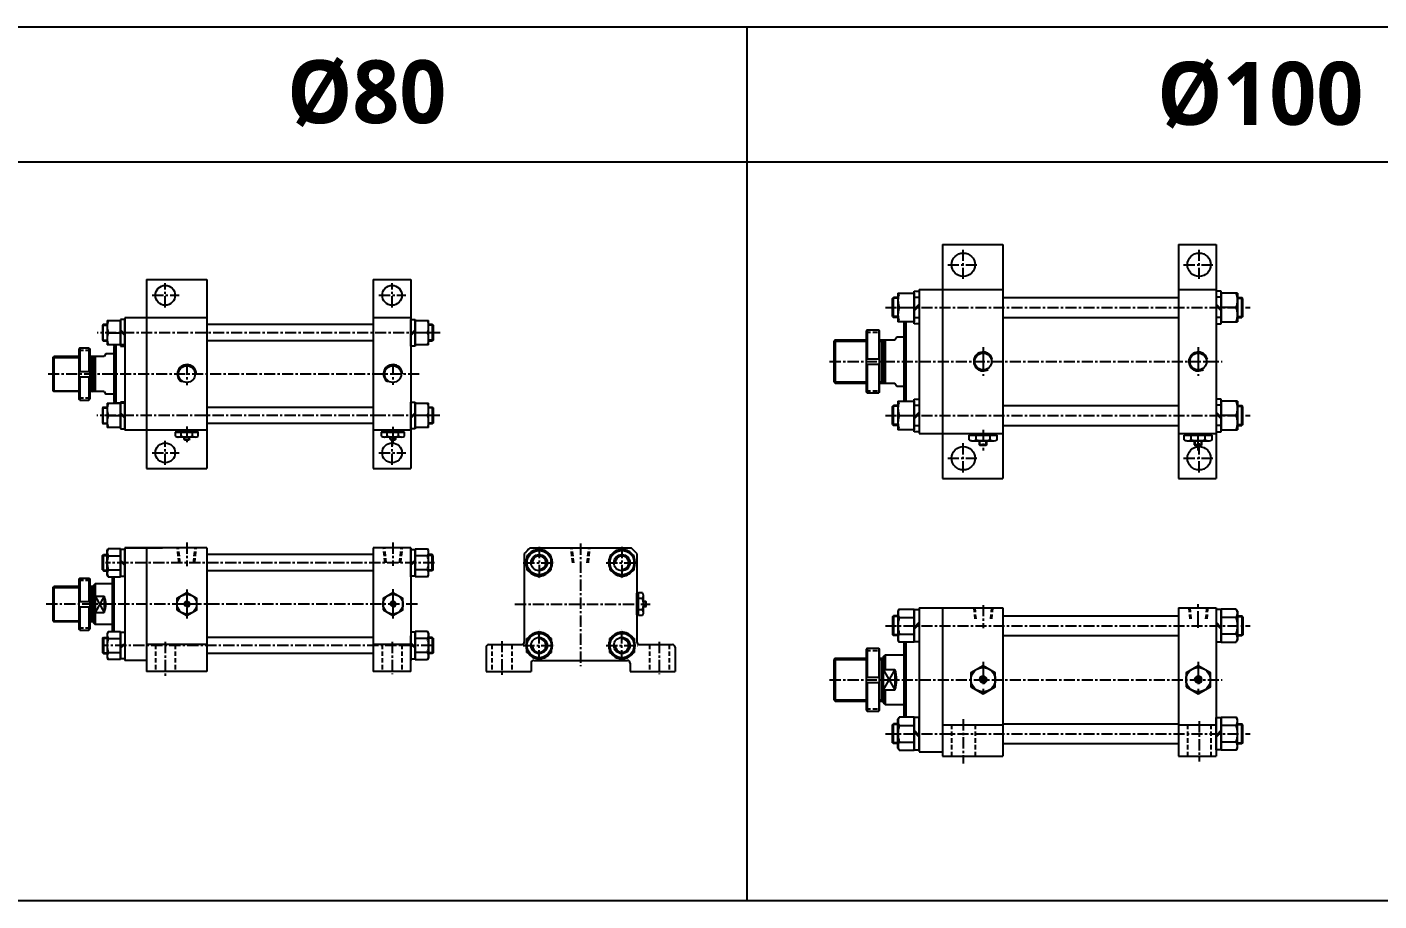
# Model space of a CAD drawing. Extents: x -819 to 5395, y -23 to 1964.
# Drawn here: x 2257 to 3759, y 993 to 1964 of the extents above; entities that cross this region are included whole.
import ezdxf

# ---------------------------------------------------------------- set-up
doc = ezdxf.new("R2010")
doc.units = 0
doc.header["$LTSCALE"] = 10
doc.header["$MEASUREMENT"] = 0
for name, pattern in [('CENTER', [2, 1.25, -0.25, 0.25, -0.25]), ('CENTERX2', [4, 2.5, -0.5, 0.5, -0.5]), ('HIDDENX2', [0.75, 0.5, -0.25])]:
    doc.linetypes.add(name, pattern=pattern)
doc.layers.get('0').update_dxf_attribs({"linetype": 'CONTINUOUS'})
for name, color, linetype in [('CEN', 1, 'CENTERX2'), ('CENTER', 1, 'CENTER'), ('CL', 1, 'CENTER'), ('DIM', 2, 'CONTINUOUS'), ('HID', 2, 'HIDDENX2'), ('ML', 7, 'CONTINUOUS')]:
    doc.layers.add(name, color=color, linetype=linetype)
doc.styles.add('문자', font='romans.shx')

msp = doc.modelspace()

# ---------------------------------------------------------------- linework, layer by layer
for p, q in [((5395, 1963.8), (0, 1963.8)), ((3057, 992.8), (3057, 1963.8)), ((5395, 1813.8), (0, 1813.8)), ((2431.6, 1505.8), (2432.1, 1505.3)), ((2431.6, 1505.8), (2437.6, 1505.8)), ((2432.1, 1505.3), (2437.1, 1505.3)), ((2437.6, 1505.8), (2437.1, 1505.3)), ((2660.6, 1505.8), (2661.1, 1505.3)), ((2660.6, 1505.8), (2666.6, 1505.8)), ((2661.1, 1505.3), (2666.1, 1505.3)), ((2666.6, 1505.8), (2666.1, 1505.3)), ((2944.4, 1319.6), (2944.4, 1325.6)), ((2944.4, 1325.6), (2944.9, 1325.1)), ((2944.9, 1320.1), (2944.9, 1325.1)), ((2944.4, 1319.6), (2944.9, 1320.1)), ((5395, 992.8), (0, 992.8))]:
    msp.add_line(p, q)
at = {"color": 7, "linetype": 'Continuous'}
for p, q in [((2421.9, 1509.3), (2421.9, 1513.7)), ((2421.9, 1513.7), (2434.6, 1513.7)), ((2422.6, 1515.7), (2446.6, 1515.7)), ((2422.6, 1513.7), (2422.6, 1515.7)), ((2425, 1508.3), (2444.1, 1508.3)), ((2428.2, 1509.3), (2428.2, 1513.7)), ((2431.6, 1505.8), (2431.6, 1508.3)), ((2434.6, 1513.7), (2447.3, 1513.7)), ((2437.6, 1505.8), (2437.6, 1508.3)), ((2440.9, 1509.3), (2440.9, 1513.7)), ((2446.6, 1513.7), (2446.6, 1515.7)), ((2447.3, 1509.3), (2447.3, 1513.7)), ((2650.9, 1509.3), (2650.9, 1513.7)), ((2650.9, 1513.7), (2663.6, 1513.7)), ((2651.6, 1515.7), (2675.6, 1515.7)), ((2651.6, 1513.7), (2651.6, 1515.7)), ((2654, 1508.3), (2673.1, 1508.3)), ((2657.2, 1509.3), (2657.2, 1513.7)), ((2660.6, 1505.8), (2660.6, 1508.3)), ((2663.6, 1513.7), (2676.3, 1513.7)), ((2666.6, 1505.8), (2666.6, 1508.3)), ((2669.9, 1509.3), (2669.9, 1513.7)), ((2675.6, 1513.7), (2675.6, 1515.7)), ((2676.3, 1509.3), (2676.3, 1513.7)), ((3303.7, 1505.2), (3303.7, 1510.2)), ((3303.7, 1510.2), (3310.1, 1510.2)), ((3304.7, 1510.2), (3304.7, 1512.2)), ((3304.7, 1512.2), (3333.9, 1512.2)), ((3306.9, 1504.2), (3331.7, 1504.2)), ((3310.1, 1510.2), (3334.9, 1510.2)), ((3311.5, 1505.2), (3311.5, 1510.2)), ((3315.3, 1504.5), (3315.3, 1504.5)), ((3315.3, 1499.7), (3315.3, 1504.2)), ((3323.3, 1499.7), (3323.3, 1504.2)), ((3327.1, 1505.2), (3327.1, 1510.2)), ((3333.9, 1510.2), (3333.9, 1512.2)), ((3334.9, 1505.2), (3334.9, 1510.2)), ((3542.7, 1505.2), (3542.7, 1510.2)), ((3542.7, 1510.2), (3549.1, 1510.2)), ((3543.7, 1510.2), (3543.7, 1512.2)), ((3543.7, 1512.2), (3572.9, 1512.2)), ((3545.9, 1504.2), (3570.7, 1504.2)), ((3549.1, 1510.2), (3573.9, 1510.2)), ((3550.5, 1505.2), (3550.5, 1510.2)), ((3554.3, 1504.5), (3554.3, 1504.5)), ((3554.3, 1499.7), (3554.3, 1504.2)), ((3562.3, 1499.7), (3562.3, 1504.2)), ((3566.1, 1505.2), (3566.1, 1510.2)), ((3572.9, 1510.2), (3572.9, 1512.2)), ((3573.9, 1505.2), (3573.9, 1510.2)), ((3315.3, 1499.7), (3315.8, 1499.2)), ((3323.3, 1499.7), (3315.3, 1499.7)), ((3315.8, 1499.2), (3322.8, 1499.2)), ((3323.3, 1499.7), (3322.8, 1499.2)), ((3554.3, 1499.7), (3554.8, 1499.2)), ((3562.3, 1499.7), (3554.3, 1499.7)), ((3554.8, 1499.2), (3561.8, 1499.2)), ((3562.3, 1499.7), (3561.8, 1499.2)), ((2934.5, 1310.6), (2934.5, 1334.6)), ((2936.5, 1334.6), (2934.5, 1334.6)), ((2940.9, 1335.3), (2936.5, 1335.3)), ((2936.5, 1322.6), (2936.5, 1335.3)), ((2940.9, 1328.9), (2936.5, 1328.9)), ((2936.5, 1309.9), (2936.5, 1322.6)), ((2941.9, 1313), (2941.9, 1332.1)), ((2944.4, 1325.6), (2941.9, 1325.6)), ((2936.5, 1310.6), (2934.5, 1310.6)), ((2940.9, 1316.2), (2936.5, 1316.2)), ((2940.9, 1309.9), (2936.5, 1309.9)), ((2944.4, 1319.6), (2941.9, 1319.6))]:
    msp.add_line(p, q, dxfattribs=at)
for points in [[(2423.6, 1316.2), (2434.6, 1309.9), (2445.6, 1316.2), (2445.6, 1328.9), (2434.6, 1335.3), (2423.6, 1328.9)], [(2433.7, 1324.1), (2432.8, 1322.6), (2433.7, 1321.1), (2435.4, 1321.1), (2436.3, 1322.6), (2435.4, 1324.1)], [(2652.6, 1316.2), (2663.6, 1309.9), (2674.6, 1316.2), (2674.6, 1328.9), (2663.6, 1335.3), (2652.6, 1328.9)], [(2662.7, 1324.1), (2661.8, 1322.6), (2662.7, 1321.1), (2664.4, 1321.1), (2665.3, 1322.6), (2664.4, 1324.1)], [(3305.8, 1230.8), (3319.3, 1223), (3332.8, 1230.8), (3332.8, 1246.4), (3319.3, 1254.2), (3305.8, 1246.4)], [(3544.8, 1230.8), (3558.3, 1223), (3571.8, 1230.8), (3571.8, 1246.4), (3558.3, 1254.2), (3544.8, 1246.4)], [(3317.9, 1241.1), (3316.4, 1238.6), (3317.9, 1236.1), (3320.8, 1236.1), (3322.2, 1238.6), (3320.8, 1241.1)], [(3556.9, 1241.1), (3555.4, 1238.6), (3556.9, 1236.1), (3559.8, 1236.1), (3561.2, 1238.6), (3559.8, 1241.1)]]:
    msp.add_lwpolyline(points, close=True, dxfattribs=at)
for centre, radius in [((2434.6, 1322.6), 11), ((2434.6, 1322.6), 2.5), ((2663.6, 1322.6), 11), ((2663.6, 1322.6), 2.5), ((3319.3, 1238.6), 13.5), ((3558.3, 1238.6), 13.5), ((3319.3, 1238.6), 3.5), ((3558.3, 1238.6), 3.5)]:
    msp.add_circle(centre, radius, dxfattribs=at)
for centre, radius, start, end in [((2425, 1513.9), 5.62, 235.6158, 270), ((2425, 1513.9), 5.62, 235.6158, 304.3842), ((2434.6, 1529.3), 21, 252.412, 270), ((2434.6, 1529.3), 21, 270, 287.588), ((2444.1, 1513.9), 5.62, 235.6158, 304.3842), ((2654, 1513.9), 5.62, 235.6158, 270), ((2654, 1513.9), 5.62, 235.6158, 304.3842), ((2663.6, 1529.3), 21, 252.412, 270), ((2663.6, 1529.3), 21, 270, 287.588), ((2673.1, 1513.9), 5.62, 235.6158, 304.3842), ((3306.9, 1509.8), 5.62, 235.6158, 270), ((3307.6, 1512.4), 8.22, 241.7006, 298.2994), ((3319.3, 1535.6), 31.3, 255.6172, 270.0141), ((3319.3, 1535.6), 31.3, 269.9859, 284.3828), ((3331, 1512.4), 8.22, 241.7006, 298.2994), ((3545.9, 1509.8), 5.62, 235.6158, 270), ((3546.6, 1512.4), 8.22, 241.7006, 298.2994), ((3558.3, 1535.6), 31.3, 255.6172, 270.0141), ((3558.3, 1535.6), 31.3, 269.9859, 284.3828), ((3570, 1512.4), 8.22, 241.7006, 298.2994), ((2936.3, 1332.1), 5.62, 325.6158, 34.3842), ((2920.9, 1322.6), 21, 0, 17.588), ((2920.9, 1322.6), 21, 342.412, 0), ((2936.3, 1313), 5.62, 325.6158, 34.3842), ((2936.3, 1313), 5.62, 325.6158, 0)]:
    msp.add_arc(centre, radius, start, end, dxfattribs=at)
at = {"layer": 'CEN'}
for p, q in [((3319.3, 1608.1), (3319.3, 1576.4)), ((3558.3, 1608.1), (3558.3, 1576.4)), ((3319.3, 1258.5), (3319.3, 1218.8)), ((3558.3, 1258.5), (3558.3, 1218.8))]:
    msp.add_line(p, q, dxfattribs=at)
at = {"layer": 'CENTER'}
for p, q in [((3297.3, 1683.9), (3297.3, 1716.9)), ((3559.3, 1683.9), (3559.3, 1716.9)), ((3280, 1699.7), (3314.6, 1699.7)), ((3542, 1699.7), (3575.3, 1699.7)), ((2410.6, 1652.2), (2410.6, 1679.2)), ((2662.6, 1652.2), (2662.6, 1679.2)), ((2396, 1665.7), (2426, 1665.7)), ((2648, 1665.7), (2678, 1665.7)), ((3210.7, 1652.2), (3615.9, 1652.2)), ((2716.2, 1624.2), (2334.9, 1624.2)), ((2692.8, 1578.2), (2278, 1578.2)), ((2434.6, 1589.7), (2434.6, 1565.9)), ((2663.6, 1589.7), (2663.6, 1566.2)), ((3148.8, 1592.2), (3584.8, 1592.2)), ((2715.6, 1532.2), (2334.7, 1532.2)), ((3210.7, 1532.2), (3615.9, 1532.2)), ((2434.6, 1519.9), (2434.6, 1500.1)), ((2663.6, 1519.6), (2663.6, 1499.3)), ((2410.6, 1477.2), (2410.6, 1504.2)), ((2662.6, 1477.2), (2662.6, 1504.2)), ((3319.3, 1516.1), (3319.3, 1493.2)), ((2396, 1490.7), (2426, 1490.7)), ((2648, 1490.7), (2678, 1490.7)), ((3297.3, 1468.9), (3297.3, 1501.9)), ((3559.3, 1468.9), (3559.3, 1501.9)), ((3280, 1484.7), (3313.3, 1484.7)), ((3542, 1484.7), (3575.3, 1484.7)), ((2434.6, 1391.1), (2434.6, 1364.8)), ((2663.6, 1391.1), (2663.6, 1365.2)), ((2872, 1389.9), (2872, 1253.5)), ((2709.6, 1368.6), (2344.3, 1368.6)), ((2434.6, 1339), (2434.6, 1305.3)), ((2663.6, 1339.1), (2663.6, 1305.5)), ((2690.8, 1322.6), (2278.4, 1322.6)), ((2799.1, 1322.6), (2949.3, 1322.6)), ((3319.3, 1321.6), (3319.3, 1296)), ((3210.7, 1298.6), (3615.9, 1298.6)), ((2410.6, 1280.6), (2410.6, 1241.6)), ((2662.6, 1280.6), (2662.6, 1244.6)), ((2784.5, 1281.6), (2784.5, 1243.6)), ((2959.5, 1280.6), (2959.5, 1244.6)), ((2707.5, 1276.6), (2343.6, 1276.6)), ((3148.8, 1238.6), (3584.8, 1238.6)), ((3297.3, 1194.6), (3297.3, 1145.6)), ((3559.3, 1192.6), (3559.3, 1147.6)), ((3210.7, 1178.6), (3615.9, 1178.6))]:
    msp.add_line(p, q, dxfattribs=at)
at = {"layer": 'CL'}
for p, q in [((2826, 1386.2), (2826, 1351)), ((2918, 1386.2), (2918, 1351)), ((2808.4, 1368.6), (2843.6, 1368.6)), ((2900.4, 1368.6), (2935.6, 1368.6)), ((2826, 1259), (2826, 1294.2)), ((2918, 1259), (2918, 1294.2)), ((2808.4, 1276.6), (2843.6, 1276.6)), ((2900.4, 1276.6), (2935.6, 1276.6))]:
    msp.add_line(p, q, dxfattribs=at)
at = {"layer": 'DIM'}
for p, q in [((3153.3, 1614.7), (3189.3, 1614.7)), ((3204.3, 1614.7), (3206.3, 1614.7)), ((3206.3, 1614.7), (3208.3, 1615.9)), ((2285.6, 1596.7), (2314.6, 1596.7)), ((2326.6, 1596.7), (2328.6, 1596.7)), ((2328.6, 1596.7), (2330.3, 1597.7)), ((3153.3, 1569.7), (3189.3, 1569.7)), ((3204.3, 1569.7), (3206.3, 1569.7)), ((3206.3, 1569.7), (3208.3, 1568.6)), ((2285.6, 1559.7), (2314.6, 1559.7)), ((2326.6, 1559.7), (2328.6, 1559.7)), ((2328.6, 1559.7), (2330.3, 1558.7)), ((2432.1, 1505.3), (2432.1, 1508.3)), ((2437.1, 1505.3), (2437.1, 1508.3)), ((2661.1, 1505.3), (2661.1, 1508.3)), ((2666.1, 1505.3), (2666.1, 1508.3)), ((2285.6, 1341.1), (2314.6, 1341.1)), ((2326.6, 1341.1), (2328.6, 1341.1)), ((2328.6, 1341.1), (2330.3, 1342.1)), ((2332.6, 1331.3), (2342.6, 1313.3)), ((2342.6, 1331.3), (2332.6, 1313.3)), ((2944.9, 1325.1), (2941.9, 1325.1)), ((2944.9, 1320.1), (2941.9, 1320.1)), ((2285.6, 1304.1), (2314.6, 1304.1)), ((2326.6, 1304.1), (2328.6, 1304.1)), ((2328.6, 1304.1), (2330.3, 1303.1)), ((3206.3, 1261.1), (3208.3, 1262.3)), ((3153.3, 1261.1), (3189.3, 1261.1)), ((3204.3, 1261.1), (3206.3, 1261.1)), ((3221.3, 1250.1), (3208.3, 1227.2)), ((3208.3, 1250.1), (3221.3, 1227.2)), ((3153.3, 1216.1), (3189.3, 1216.1)), ((3204.3, 1216.1), (3206.3, 1216.1)), ((3206.3, 1216.1), (3208.3, 1215))]:
    msp.add_line(p, q, dxfattribs=at)
for centre, radius, start, end in [((3319.3, 1592.2), 10.5, 14.556, 303.4321), ((3558.3, 1592.2), 10.5, 14.556, 303.4321), ((2434.5, 1578.2), 10.5, 0, 235.5546), ((2663.5, 1578.2), 10.5, 0, 235.5546), ((2434.6, 1322.6), 3, 270, 180), ((2663.6, 1322.6), 3, 270, 180)]:
    msp.add_arc(centre, radius, start, end, dxfattribs=at)
at = {"layer": 'HID'}
for p, q in [((3189.3, 1624.7), (3204.3, 1624.7)), ((2314.6, 1604.7), (2326.6, 1604.7)), ((2314.6, 1551.7), (2326.6, 1551.7)), ((3189.3, 1559.7), (3204.3, 1559.7)), ((2425.9, 1368.6), (2424.1, 1385.1)), ((2427.1, 1368.6), (2425.3, 1385.1)), ((2442, 1368.6), (2443.8, 1385.1)), ((2443.3, 1368.6), (2445.1, 1385.1)), ((2654.9, 1368.6), (2653.1, 1385.1)), ((2656.1, 1368.6), (2654.3, 1385.1)), ((2671, 1368.6), (2672.8, 1385.1)), ((2672.3, 1368.6), (2674.1, 1385.1)), ((2863.3, 1368.6), (2861.5, 1385.1)), ((2864.5, 1368.6), (2862.7, 1385.1)), ((2879.4, 1368.6), (2881.2, 1385.1)), ((2880.7, 1368.6), (2882.5, 1385.1)), ((2361, 1371.6), (2365.6, 1367)), ((2361, 1370.1), (2365.6, 1365.5)), ((2688.2, 1371.6), (2683.6, 1367)), ((2688.2, 1370.1), (2683.6, 1365.5)), ((2314.6, 1349.1), (2326.6, 1349.1)), ((3308.9, 1318.6), (3310.1, 1304.6)), ((3310, 1318.6), (3311.2, 1304.6)), ((3328.7, 1318.6), (3327.4, 1304.6)), ((3329.8, 1318.6), (3328.6, 1304.6)), ((3547.9, 1318.6), (3549.1, 1304.6)), ((3549, 1318.6), (3550.2, 1304.6)), ((3567.7, 1318.6), (3566.4, 1304.6)), ((3568.8, 1318.6), (3567.6, 1304.6)), ((2314.6, 1296.1), (2326.6, 1296.1)), ((2361, 1275), (2365.6, 1279.6)), ((2361, 1273.5), (2365.6, 1278.1)), ((2399.6, 1277.6), (2399.6, 1247.6)), ((2421.6, 1277.6), (2421.6, 1247.6)), ((2651.6, 1277.6), (2651.6, 1247.6)), ((2673.6, 1277.6), (2673.6, 1247.6)), ((2688.2, 1275), (2683.6, 1279.6)), ((2688.2, 1273.5), (2683.6, 1278.1)), ((2773.5, 1277.6), (2773.5, 1247.6)), ((2795.5, 1277.6), (2795.5, 1247.6)), ((2948.5, 1277.6), (2948.5, 1247.6)), ((2970.5, 1277.6), (2970.5, 1247.6)), ((3189.3, 1271.1), (3204.3, 1271.1)), ((3189.3, 1206.1), (3204.3, 1206.1)), ((3284.3, 1188.6), (3284.3, 1153.6)), ((3310.3, 1188.6), (3310.3, 1153.6)), ((3546.3, 1188.6), (3546.3, 1153.6)), ((3572.3, 1188.6), (3572.3, 1153.6))]:
    msp.add_line(p, q, dxfattribs=at)
at = {"layer": 'ML'}
for p, q in [((3274.3, 1722.2), (3274.3, 1462.2)), ((3274.3, 1722.2), (3341.3, 1722.2)), ((3341.3, 1722.2), (3341.3, 1462.2)), ((3536.3, 1722.2), (3536.3, 1462.2)), ((3536.3, 1722.2), (3578.3, 1722.2)), ((3578.3, 1722.2), (3578.3, 1462.2)), ((2389.6, 1683.2), (2389.6, 1473.2)), ((2389.6, 1683.2), (2456.6, 1683.2)), ((2456.6, 1683.2), (2456.6, 1473.2)), ((2641.6, 1683.2), (2641.6, 1473.2)), ((2641.6, 1683.2), (2683.6, 1683.2)), ((2683.6, 1683.2), (2683.6, 1473.2)), ((3224.7, 1668.2), (3224.7, 1636.2)), ((3224.7, 1668.2), (3242.7, 1668.2)), ((3242.7, 1634.2), (3242.7, 1670.3)), ((3242.7, 1670.3), (3248.3, 1670.3)), ((3242.7, 1668.2), (3242.7, 1636.2)), ((3248.3, 1672.2), (3341.3, 1672.2)), ((3248.3, 1672.2), (3248.3, 1512.2)), ((3248.3, 1670.3), (3248.3, 1634.2)), ((3536.3, 1672.2), (3578.3, 1672.2)), ((3583.9, 1670.3), (3578.3, 1670.3)), ((3578.3, 1670.3), (3578.3, 1634.2)), ((3583.9, 1634.2), (3583.9, 1670.3)), ((3601.9, 1668.2), (3583.9, 1668.2)), ((3583.9, 1668.2), (3583.9, 1636.2)), ((3601.9, 1668.2), (3601.9, 1636.2)), ((3218.7, 1662.2), (3219.7, 1663.2)), ((3218.7, 1642.2), (3218.7, 1662.2)), ((3224.7, 1663.2), (3219.7, 1663.2)), ((3219.7, 1641.2), (3219.7, 1663.2)), ((3242.7, 1663.5), (3248.3, 1663.5)), ((3242.7, 1650.4), (3248.3, 1656)), ((3242.7, 1648.5), (3248.3, 1654.1)), ((3341.3, 1663.2), (3536.3, 1663.2)), ((3583.9, 1663.5), (3578.3, 1663.5)), ((3583.9, 1650.4), (3578.3, 1656)), ((3583.9, 1648.5), (3578.3, 1654.1)), ((3601.9, 1663.2), (3606.9, 1663.2)), ((3607.9, 1662.2), (3606.9, 1663.2)), ((3606.9, 1641.2), (3606.9, 1663.2)), ((3607.9, 1642.2), (3607.9, 1662.2)), ((2346, 1637.7), (2346, 1610.7)), ((2346, 1637.7), (2361, 1637.7)), ((2361, 1639), (2361, 1609.4)), ((2365.6, 1639), (2361, 1639)), ((2361, 1610.4), (2361, 1638.1)), ((2361, 1637.7), (2361, 1610.7)), ((2365.6, 1640.7), (2365.6, 1515.7)), ((2456.6, 1640.7), (2365.6, 1640.7)), ((2365.6, 1609.4), (2365.6, 1639)), ((2683.6, 1640.7), (2641.6, 1640.7)), ((2683.6, 1609.4), (2683.6, 1639)), ((2683.6, 1639), (2688.2, 1639)), ((2688.2, 1639), (2688.2, 1609.4)), ((2688.2, 1610.4), (2688.2, 1638.1)), ((2688.2, 1610.7), (2688.2, 1637.7)), ((2688.2, 1637.7), (2703.2, 1637.7)), ((2703.2, 1610.7), (2703.2, 1637.7)), ((3218.7, 1642.2), (3219.7, 1641.2)), ((3224.7, 1641.2), (3219.7, 1641.2)), ((3226.2, 1652.2), (3242.7, 1652.2)), ((3242.7, 1641), (3248.3, 1641)), ((3341.3, 1641.2), (3536.3, 1641.2)), ((3583.9, 1641), (3578.3, 1641)), ((3600.5, 1652.2), (3583.9, 1652.2)), ((3601.9, 1641.2), (3606.9, 1641.2)), ((3607.9, 1642.2), (3606.9, 1641.2)), ((2341.6, 1633.2), (2341, 1632.6)), ((2341, 1632.6), (2341, 1615.8)), ((2341.6, 1633.2), (2346, 1633.2)), ((2345, 1633.2), (2341.6, 1633.2)), ((2341.6, 1615.2), (2341.6, 1633.2)), ((2347.2, 1624.2), (2361, 1624.2)), ((2361, 1627.3), (2365.6, 1622.7)), ((2361, 1625.8), (2365.6, 1621.2)), ((2365.6, 1633.7), (2365.6, 1614.7)), ((2641.6, 1633.2), (2456.6, 1633.2)), ((2683.6, 1614.7), (2683.6, 1633.7)), ((2688.2, 1627.3), (2683.6, 1622.7)), ((2688.2, 1625.8), (2683.6, 1621.2)), ((2702, 1624.2), (2688.2, 1624.2)), ((2707.6, 1633.2), (2703.2, 1633.2)), ((2704.2, 1633.2), (2707.6, 1633.2)), ((2707.6, 1633.2), (2708.2, 1632.6)), ((2707.6, 1615.2), (2707.6, 1633.2)), ((2708.2, 1632.6), (2708.2, 1615.8)), ((3190.3, 1627.2), (3189.3, 1626.2)), ((3189.3, 1626.2), (3189.3, 1558.2)), ((3190.3, 1627.2), (3203.3, 1627.2)), ((3190.3, 1627.2), (3190.3, 1595.2)), ((3203.3, 1627.2), (3204.3, 1626.2)), ((3203.3, 1627.2), (3203.3, 1595.2)), ((3204.3, 1558.2), (3204.3, 1626.2)), ((3242.7, 1636.2), (3224.7, 1636.2)), ((3231.3, 1636.2), (3231.3, 1548.2)), ((3233.3, 1636.2), (3233.3, 1548.2)), ((3248.3, 1634.2), (3242.7, 1634.2)), ((3578.3, 1634.2), (3583.9, 1634.2)), ((3583.9, 1636.2), (3601.9, 1636.2)), ((2341, 1615.8), (2341.6, 1615.2)), ((2341.6, 1615.2), (2346, 1615.2)), ((2345, 1615.2), (2341.6, 1615.2)), ((2361, 1610.7), (2346, 1610.7)), ((2353.6, 1608.7), (2355.6, 1610.7)), ((2353.6, 1608.7), (2353.6, 1547.7)), ((2365.6, 1610.7), (2355.6, 1610.7)), ((2355.6, 1610.7), (2355.6, 1545.7)), ((2361, 1609.4), (2365.6, 1609.4)), ((2641.6, 1615.2), (2456.6, 1615.2)), ((2688.2, 1609.4), (2683.6, 1609.4)), ((2703.2, 1610.7), (2688.2, 1610.7)), ((2707.6, 1615.2), (2703.2, 1615.2)), ((2704.2, 1615.2), (2707.6, 1615.2)), ((2708.2, 1615.8), (2707.6, 1615.2)), ((3154.8, 1616.2), (3153.3, 1614.7)), ((3153.3, 1614.7), (3153.3, 1569.7)), ((3154.8, 1616.2), (3189.3, 1616.2)), ((3154.8, 1616.2), (3154.8, 1568.2)), ((3204.3, 1616.2), (3221.3, 1616.2)), ((3206.3, 1616.2), (3206.3, 1568.2)), ((3208.3, 1616.2), (3208.3, 1568.2)), ((3210.3, 1616.2), (3210.3, 1568.2)), ((3221.3, 1616.2), (3223.3, 1619.7)), ((3223.3, 1619.7), (3231.3, 1619.7)), ((2285.6, 1596.7), (2286.6, 1597.7)), ((2285.6, 1596.7), (2285.6, 1559.7)), ((2314.6, 1597.7), (2286.6, 1597.7)), ((2286.6, 1597.7), (2286.6, 1558.7)), ((2315.6, 1607.2), (2314.6, 1606.2)), ((2314.6, 1606.2), (2314.6, 1550.2)), ((2315.6, 1607.2), (2325.6, 1607.2)), ((2315.6, 1607.2), (2315.6, 1581.2)), ((2325.6, 1607.2), (2326.6, 1606.2)), ((2325.6, 1607.2), (2325.6, 1581.2)), ((2326.6, 1606.2), (2326.6, 1550.2)), ((2342.6, 1597.7), (2326.6, 1597.7)), ((2326.6, 1597.7), (2326.6, 1558.7)), ((2328.6, 1597.7), (2328.6, 1558.7)), ((2330.6, 1597.7), (2330.6, 1558.7)), ((2332.6, 1597.7), (2332.6, 1558.7)), ((2344.6, 1600.7), (2342.6, 1597.7)), ((2353.6, 1600.7), (2344.6, 1600.7)), ((3189.3, 1595.2), (3204.3, 1595.2)), ((2314.6, 1581.2), (2326.6, 1581.2)), ((3189.3, 1589.2), (3204.3, 1589.2)), ((3190.3, 1589.2), (3190.3, 1557.2)), ((3203.3, 1589.2), (3203.3, 1557.2)), ((2314.6, 1575.2), (2326.6, 1575.2)), ((2315.6, 1575.2), (2315.6, 1549.2)), ((2325.6, 1575.2), (2325.6, 1549.2)), ((3153.3, 1569.7), (3154.8, 1568.2)), ((3154.8, 1568.2), (3189.3, 1568.2)), ((3204.3, 1568.2), (3221.3, 1568.2)), ((3221.3, 1568.2), (3223.3, 1564.7)), ((3223.3, 1564.7), (3231.3, 1564.7)), ((2285.6, 1559.7), (2286.6, 1558.7)), ((2314.6, 1558.7), (2286.6, 1558.7)), ((2315.6, 1549.2), (2314.6, 1550.2)), ((2315.6, 1549.2), (2325.6, 1549.2)), ((2325.6, 1549.2), (2326.6, 1550.2)), ((2342.6, 1558.7), (2326.6, 1558.7)), ((2342.6, 1558.7), (2344.6, 1555.7)), ((2353.6, 1555.7), (2344.6, 1555.7)), ((2355.6, 1545.7), (2353.6, 1547.7)), ((3189.3, 1558.2), (3190.3, 1557.2)), ((3190.3, 1557.2), (3203.3, 1557.2)), ((3204.3, 1558.2), (3203.3, 1557.2)), ((3224.7, 1548.2), (3224.7, 1516.2)), ((3224.7, 1548.2), (3242.7, 1548.2)), ((3242.7, 1514.2), (3242.7, 1550.3)), ((3242.7, 1550.3), (3248.3, 1550.3)), ((3242.7, 1548.2), (3242.7, 1516.2)), ((3248.3, 1550.3), (3248.3, 1514.2)), ((3583.9, 1550.3), (3578.3, 1550.3)), ((3578.3, 1550.3), (3578.3, 1514.2)), ((3583.9, 1514.2), (3583.9, 1550.3)), ((3601.9, 1548.2), (3583.9, 1548.2)), ((3583.9, 1548.2), (3583.9, 1516.2)), ((3601.9, 1548.2), (3601.9, 1516.2)), ((2341.6, 1541.2), (2341, 1540.6)), ((2341, 1540.6), (2341, 1523.8)), ((2341.6, 1541.2), (2346, 1541.2)), ((2345, 1541.2), (2341.6, 1541.2)), ((2341.6, 1523.2), (2341.6, 1541.2)), ((2346, 1545.7), (2346, 1518.7)), ((2346, 1545.7), (2361, 1545.7)), ((2347.2, 1532.2), (2361, 1532.2)), ((2365.6, 1545.7), (2355.6, 1545.7)), ((2361, 1547), (2361, 1517.4)), ((2365.6, 1547), (2361, 1547)), ((2361, 1518.4), (2361, 1546.1)), ((2361, 1545.7), (2361, 1518.7)), ((2361, 1535.3), (2365.6, 1530.7)), ((2361, 1533.8), (2365.6, 1529.2)), ((2365.6, 1517.4), (2365.6, 1547)), ((2365.6, 1541.7), (2365.6, 1522.7)), ((2641.6, 1541.2), (2456.6, 1541.2)), ((2683.6, 1517.4), (2683.6, 1547)), ((2683.6, 1547), (2688.2, 1547)), ((2683.6, 1522.7), (2683.6, 1541.7)), ((2688.2, 1535.3), (2683.6, 1530.7)), ((2688.2, 1533.8), (2683.6, 1529.2)), ((2688.2, 1547), (2688.2, 1517.4)), ((2688.2, 1518.4), (2688.2, 1546.1)), ((2688.2, 1518.7), (2688.2, 1545.7)), ((2688.2, 1545.7), (2703.2, 1545.7)), ((2702, 1532.2), (2688.2, 1532.2)), ((2703.2, 1518.7), (2703.2, 1545.7)), ((2707.6, 1541.2), (2703.2, 1541.2)), ((2704.2, 1541.2), (2707.6, 1541.2)), ((2707.6, 1541.2), (2708.2, 1540.6)), ((2707.6, 1523.2), (2707.6, 1541.2)), ((2708.2, 1540.6), (2708.2, 1523.8)), ((3218.7, 1542.2), (3219.7, 1543.2)), ((3218.7, 1522.2), (3218.7, 1542.2)), ((3224.7, 1543.2), (3219.7, 1543.2)), ((3219.7, 1521.2), (3219.7, 1543.2)), ((3226.2, 1532.2), (3242.7, 1532.2)), ((3242.7, 1543.5), (3248.3, 1543.5)), ((3242.7, 1530.4), (3248.3, 1536)), ((3242.7, 1528.5), (3248.3, 1534.1)), ((3341.3, 1543.2), (3536.3, 1543.2)), ((3583.9, 1543.5), (3578.3, 1543.5)), ((3583.9, 1530.4), (3578.3, 1536)), ((3583.9, 1528.5), (3578.3, 1534.1)), ((3600.5, 1532.2), (3583.9, 1532.2)), ((3601.9, 1543.2), (3606.9, 1543.2)), ((3607.9, 1542.2), (3606.9, 1543.2)), ((3606.9, 1521.2), (3606.9, 1543.2)), ((3607.9, 1522.2), (3607.9, 1542.2)), ((2341, 1523.8), (2341.6, 1523.2)), ((2341.6, 1523.2), (2346, 1523.2)), ((2345, 1523.2), (2341.6, 1523.2)), ((2361, 1518.7), (2346, 1518.7)), ((2361, 1517.4), (2365.6, 1517.4)), ((2641.6, 1523.2), (2456.6, 1523.2)), ((2688.2, 1517.4), (2683.6, 1517.4)), ((2703.2, 1518.7), (2688.2, 1518.7)), ((2707.6, 1523.2), (2703.2, 1523.2)), ((2704.2, 1523.2), (2707.6, 1523.2)), ((2708.2, 1523.8), (2707.6, 1523.2)), ((3218.7, 1522.2), (3219.7, 1521.2)), ((3224.7, 1521.2), (3219.7, 1521.2)), ((3242.7, 1521), (3248.3, 1521)), ((3341.3, 1521.2), (3536.3, 1521.2)), ((3583.9, 1521), (3578.3, 1521)), ((3601.9, 1521.2), (3606.9, 1521.2)), ((3607.9, 1522.2), (3606.9, 1521.2)), ((2456.6, 1515.7), (2365.6, 1515.7)), ((2683.6, 1515.7), (2641.6, 1515.7)), ((3242.7, 1516.2), (3224.7, 1516.2)), ((3248.3, 1514.2), (3242.7, 1514.2)), ((3248.3, 1512.2), (3341.3, 1512.2)), ((3536.3, 1512.2), (3578.3, 1512.2)), ((3578.3, 1514.2), (3583.9, 1514.2)), ((3583.9, 1516.2), (3601.9, 1516.2)), ((2389.6, 1473.2), (2456.6, 1473.2)), ((2641.6, 1473.2), (2683.6, 1473.2)), ((3274.3, 1462.2), (3341.3, 1462.2)), ((3536.3, 1462.2), (3578.3, 1462.2)), ((2346, 1382.1), (2347.2, 1384.2)), ((2346, 1355.1), (2346, 1382.1)), ((2361, 1384.2), (2347.2, 1384.2)), ((2361, 1353), (2361, 1384.2)), ((2361, 1383.4), (2361, 1353.8)), ((2365.6, 1383.4), (2361, 1383.4)), ((2365.6, 1385.1), (2365.6, 1260.1)), ((2456.6, 1385.1), (2365.6, 1385.1)), ((2365.6, 1385.1), (2407.6, 1385.1)), ((2365.6, 1353), (2365.6, 1384.2)), ((2365.6, 1353.8), (2365.6, 1383.4)), ((2389.6, 1385.1), (2389.6, 1247.6)), ((2456.6, 1385.1), (2456.6, 1247.6)), ((2683.6, 1385.1), (2641.6, 1385.1)), ((2641.6, 1385.1), (2641.6, 1247.6)), ((2683.6, 1385.1), (2683.6, 1260.1)), ((2683.6, 1353), (2683.6, 1384.2)), ((2683.6, 1353.8), (2683.6, 1383.4)), ((2683.6, 1383.4), (2688.2, 1383.4)), ((2688.2, 1353), (2688.2, 1384.2)), ((2688.2, 1384.2), (2702, 1384.2)), ((2688.2, 1383.4), (2688.2, 1353.8)), ((2703.2, 1382.1), (2702, 1384.2)), ((2703.2, 1355.1), (2703.2, 1382.1)), ((2826, 1384.2), (2812.5, 1376.4)), ((2815.9, 1385.1), (2928.1, 1385.1)), ((2839.5, 1376.4), (2826, 1384.2)), ((2918, 1384.2), (2904.5, 1376.4)), ((2931.5, 1376.4), (2918, 1384.2)), ((2341, 1376.6), (2342, 1377.6)), ((2341, 1360.6), (2341, 1376.6)), ((2342, 1377.6), (2346, 1377.6)), ((2342, 1359.6), (2342, 1377.6)), ((2347.2, 1376.4), (2361, 1376.4)), ((2641.6, 1377.6), (2456.6, 1377.6)), ((2641.6, 1374.6), (2641.6, 1270.6)), ((2702, 1376.4), (2688.2, 1376.4)), ((2707.2, 1377.6), (2703.2, 1377.6)), ((2708.2, 1376.6), (2707.2, 1377.6)), ((2707.2, 1359.6), (2707.2, 1377.6)), ((2708.2, 1360.6), (2708.2, 1376.6)), ((2809.5, 1378.7), (2809.5, 1280.6)), ((2812.5, 1376.4), (2812.5, 1360.8)), ((2839.5, 1360.8), (2839.5, 1376.4)), ((2904.5, 1376.4), (2904.5, 1360.8)), ((2931.5, 1360.8), (2931.5, 1376.4)), ((2934.5, 1378.7), (2934.5, 1280.6)), ((2341, 1360.6), (2342, 1359.6)), ((2342, 1359.6), (2346, 1359.6)), ((2347.2, 1353), (2346, 1355.1)), ((2347.2, 1360.8), (2361, 1360.8)), ((2347.2, 1353), (2361, 1353)), ((2351.6, 1353.1), (2351.6, 1292.1)), ((2353.6, 1353), (2353.6, 1292.2)), ((2361, 1353.8), (2365.6, 1353.8)), ((2641.6, 1359.6), (2456.6, 1359.6)), ((2688.2, 1353.8), (2683.6, 1353.8)), ((2702, 1360.8), (2688.2, 1360.8)), ((2702, 1353), (2688.2, 1353)), ((2702, 1353), (2703.2, 1355.1)), ((2707.2, 1359.6), (2703.2, 1359.6)), ((2708.2, 1360.6), (2707.2, 1359.6)), ((2812.5, 1360.8), (2826, 1353)), ((2826, 1353), (2839.5, 1360.8)), ((2904.5, 1360.8), (2918, 1353)), ((2918, 1353), (2931.5, 1360.8)), ((2285.6, 1341.1), (2286.6, 1342.1)), ((2285.6, 1341.1), (2285.6, 1304.1)), ((2314.6, 1342.1), (2286.6, 1342.1)), ((2286.6, 1342.1), (2286.6, 1303.1)), ((2315.6, 1351.6), (2314.6, 1350.6)), ((2314.6, 1350.6), (2314.6, 1294.6)), ((2315.6, 1351.6), (2325.6, 1351.6)), ((2315.6, 1351.6), (2315.6, 1325.6)), ((2325.6, 1351.6), (2326.6, 1350.6)), ((2325.6, 1351.6), (2325.6, 1325.6)), ((2326.6, 1350.6), (2326.6, 1294.6)), ((2330.6, 1342.1), (2326.6, 1342.1)), ((2326.6, 1342.1), (2326.6, 1303.1)), ((2328.6, 1342.1), (2328.6, 1303.1)), ((2332.6, 1345.1), (2330.6, 1343.1)), ((2330.6, 1343.1), (2330.6, 1302.1)), ((2351.6, 1345.1), (2332.6, 1345.1)), ((2332.6, 1345.1), (2332.6, 1300.1)), ((2314.6, 1325.6), (2326.6, 1325.6)), ((2332.6, 1331.3), (2342.6, 1331.3)), ((2342.6, 1331.3), (2342.6, 1313.3)), ((2314.6, 1319.6), (2326.6, 1319.6)), ((2315.6, 1319.6), (2315.6, 1293.6)), ((2325.6, 1319.6), (2325.6, 1293.6)), ((2332.6, 1313.3), (2342.6, 1313.3)), ((3218.7, 1308.6), (3219.7, 1309.6)), ((3218.7, 1308.6), (3218.7, 1288.6)), ((3224.7, 1309.6), (3219.7, 1309.6)), ((3219.7, 1309.6), (3219.7, 1287.6)), ((3226.2, 1317.1), (3224.7, 1314.6)), ((3224.7, 1314.6), (3224.7, 1282.6)), ((3226.2, 1317.1), (3242.7, 1317.1)), ((3226.2, 1307.9), (3242.7, 1307.9)), ((3242.7, 1317.1), (3242.7, 1280.2)), ((3242.7, 1280.6), (3242.7, 1316.7)), ((3242.7, 1316.7), (3248.3, 1316.7)), ((3248.3, 1318.6), (3341.3, 1318.6)), ((3248.3, 1318.6), (3248.3, 1158.6)), ((3248.3, 1316.7), (3248.3, 1280.6)), ((3274.3, 1318.6), (3274.3, 1153.6)), ((3341.3, 1318.6), (3341.3, 1153.6)), ((3341.3, 1309.6), (3536.3, 1309.6)), ((3536.3, 1318.6), (3536.3, 1153.6)), ((3536.3, 1318.6), (3578.3, 1318.6)), ((3578.3, 1318.6), (3578.3, 1153.6)), ((3583.9, 1316.7), (3578.3, 1316.7)), ((3578.3, 1316.7), (3578.3, 1280.6)), ((3600.5, 1317.1), (3583.9, 1317.1)), ((3583.9, 1317.1), (3583.9, 1280.2)), ((3583.9, 1280.6), (3583.9, 1316.7)), ((3600.5, 1307.9), (3583.9, 1307.9)), ((3600.5, 1317.1), (3601.9, 1314.6)), ((3601.9, 1314.6), (3601.9, 1282.6)), ((3601.9, 1309.6), (3606.9, 1309.6)), ((3607.9, 1308.6), (3606.9, 1309.6)), ((3606.9, 1309.6), (3606.9, 1287.6)), ((3607.9, 1308.6), (3607.9, 1288.6)), ((2285.6, 1304.1), (2286.6, 1303.1)), ((2314.6, 1303.1), (2286.6, 1303.1)), ((2315.6, 1293.6), (2314.6, 1294.6)), ((2315.6, 1293.6), (2325.6, 1293.6)), ((2325.6, 1293.6), (2326.6, 1294.6)), ((2330.6, 1303.1), (2326.6, 1303.1)), ((2330.6, 1302.1), (2332.6, 1300.1)), ((2351.6, 1300.1), (2332.6, 1300.1)), ((2347.2, 1292.2), (2346, 1290.1)), ((2347.2, 1292.2), (2361, 1292.2)), ((2361, 1292.2), (2361, 1261)), ((2365.6, 1292.2), (2365.6, 1261)), ((2683.6, 1292.2), (2683.6, 1261)), ((2702, 1292.2), (2688.2, 1292.2)), ((2688.2, 1292.2), (2688.2, 1261)), ((2702, 1292.2), (2703.2, 1290.1)), ((2812.5, 1284.4), (2826, 1292.2)), ((2826, 1292.2), (2839.5, 1284.4)), ((2904.5, 1284.4), (2918, 1292.2)), ((2918, 1292.2), (2931.5, 1284.4)), ((3242.7, 1296.8), (3248.3, 1302.4)), ((3242.7, 1294.9), (3248.3, 1300.5)), ((3583.9, 1296.8), (3578.3, 1302.4)), ((3583.9, 1294.9), (3578.3, 1300.5)), ((2341, 1284.6), (2342, 1285.6)), ((2341, 1284.6), (2341, 1268.6)), ((2342, 1285.6), (2346, 1285.6)), ((2342, 1285.6), (2342, 1267.6)), ((2346, 1290.1), (2346, 1263.1)), ((2347.2, 1284.4), (2361, 1284.4)), ((2361, 1261.8), (2361, 1291.4)), ((2361, 1291.4), (2365.6, 1291.4)), ((2365.6, 1291.4), (2365.6, 1261.8)), ((2456.6, 1277.6), (2389.6, 1277.6)), ((2641.6, 1285.6), (2456.6, 1285.6)), ((2683.6, 1277.6), (2641.6, 1277.6)), ((2688.2, 1291.4), (2683.6, 1291.4)), ((2683.6, 1291.4), (2683.6, 1261.8)), ((2683.6, 1247.6), (2683.6, 1287.5)), ((2688.2, 1261.8), (2688.2, 1291.4)), ((2702, 1284.4), (2688.2, 1284.4)), ((2703.2, 1290.1), (2703.2, 1263.1)), ((2707.2, 1285.6), (2703.2, 1285.6)), ((2708.2, 1284.6), (2707.2, 1285.6)), ((2707.2, 1285.6), (2707.2, 1267.6)), ((2708.2, 1284.6), (2708.2, 1268.6)), ((2770, 1277.6), (2806.5, 1277.6)), ((2812.5, 1268.8), (2812.5, 1284.4)), ((2839.5, 1284.4), (2839.5, 1268.8)), ((2904.5, 1268.8), (2904.5, 1284.4)), ((2931.5, 1284.4), (2931.5, 1268.8)), ((2937.5, 1277.6), (2974, 1277.6)), ((3218.7, 1288.6), (3219.7, 1287.6)), ((3224.7, 1287.6), (3219.7, 1287.6)), ((3224.7, 1282.6), (3226.2, 1280.2)), ((3226.2, 1289.4), (3242.7, 1289.4)), ((3242.7, 1280.2), (3226.2, 1280.2)), ((3231.3, 1280.2), (3231.3, 1197.1)), ((3233.3, 1280.2), (3233.3, 1197.1)), ((3248.3, 1280.6), (3242.7, 1280.6)), ((3341.3, 1287.6), (3536.3, 1287.6)), ((3578.3, 1280.6), (3583.9, 1280.6)), ((3600.5, 1289.4), (3583.9, 1289.4)), ((3583.9, 1280.2), (3600.5, 1280.2)), ((3601.9, 1282.6), (3600.5, 1280.2)), ((3601.9, 1287.6), (3606.9, 1287.6)), ((3607.9, 1288.6), (3606.9, 1287.6)), ((2341, 1268.6), (2342, 1267.6)), ((2342, 1267.6), (2346, 1267.6)), ((2346, 1263.1), (2347.2, 1261)), ((2347.2, 1268.8), (2361, 1268.8)), ((2641.6, 1267.6), (2456.6, 1267.6)), ((2702, 1268.8), (2688.2, 1268.8)), ((2703.2, 1263.1), (2702, 1261)), ((2707.2, 1267.6), (2703.2, 1267.6)), ((2708.2, 1268.6), (2707.2, 1267.6)), ((2767, 1274.6), (2767, 1247.6)), ((2826, 1261), (2812.5, 1268.8)), ((2839.5, 1268.8), (2826, 1261)), ((2918, 1261), (2904.5, 1268.8)), ((2931.5, 1268.8), (2918, 1261)), ((2977, 1274.6), (2977, 1247.6)), ((3154.8, 1262.6), (3153.3, 1261.1)), ((3154.8, 1262.6), (3189.3, 1262.6)), ((3154.8, 1262.6), (3154.8, 1214.6)), ((3190.3, 1273.6), (3189.3, 1272.6)), ((3189.3, 1272.6), (3189.3, 1204.6)), ((3190.3, 1273.6), (3203.3, 1273.6)), ((3190.3, 1273.6), (3190.3, 1241.6)), ((3203.3, 1273.6), (3204.3, 1272.6)), ((3203.3, 1273.6), (3203.3, 1241.6)), ((3204.3, 1204.6), (3204.3, 1272.6)), ((3204.3, 1262.6), (3208.3, 1262.6)), ((3206.3, 1262.6), (3206.3, 1214.6)), ((3208.3, 1264.1), (3210.3, 1266.1)), ((3208.3, 1264.1), (3208.3, 1213.1)), ((3210.3, 1266.1), (3231.3, 1266.1)), ((3210.3, 1266.1), (3210.3, 1250.1)), ((2361, 1261), (2347.2, 1261)), ((2365.6, 1261.8), (2361, 1261.8)), ((2389.6, 1260.1), (2365.6, 1260.1)), ((2456.6, 1247.6), (2389.6, 1247.6)), ((2683.6, 1247.6), (2641.6, 1247.6)), ((2683.6, 1261.8), (2688.2, 1261.8)), ((2688.2, 1261), (2702, 1261)), ((2767, 1247.6), (2817, 1247.6)), ((2817, 1257.1), (2817, 1247.6)), ((2820, 1260.1), (2924, 1260.1)), ((2927, 1257.1), (2927, 1247.6)), ((2927, 1247.6), (2977, 1247.6)), ((3153.3, 1261.1), (3153.3, 1216.1)), ((3208.3, 1250.1), (3221.3, 1250.1)), ((3221.3, 1250.1), (3221.3, 1227.2)), ((3189.3, 1241.6), (3204.3, 1241.6)), ((3189.3, 1235.6), (3204.3, 1235.6)), ((3190.3, 1235.6), (3190.3, 1203.6)), ((3203.3, 1235.6), (3203.3, 1203.6)), ((3208.3, 1227.2), (3221.3, 1227.2)), ((3210.3, 1227.2), (3210.3, 1211.1)), ((3153.3, 1216.1), (3154.8, 1214.6)), ((3154.8, 1214.6), (3189.3, 1214.6)), ((3189.3, 1204.6), (3190.3, 1203.6)), ((3190.3, 1203.6), (3203.3, 1203.6)), ((3204.3, 1204.6), (3203.3, 1203.6)), ((3204.3, 1214.6), (3208.3, 1214.6)), ((3208.3, 1213.1), (3210.3, 1211.1)), ((3210.3, 1211.1), (3231.3, 1211.1)), ((3218.7, 1188.6), (3219.7, 1189.6)), ((3218.7, 1168.6), (3218.7, 1188.6)), ((3224.7, 1189.6), (3219.7, 1189.6)), ((3219.7, 1167.6), (3219.7, 1189.6)), ((3224.7, 1194.6), (3226.2, 1197.1)), ((3224.7, 1162.6), (3224.7, 1194.6)), ((3242.7, 1197.1), (3226.2, 1197.1)), ((3226.2, 1187.9), (3242.7, 1187.9)), ((3242.7, 1160.2), (3242.7, 1197.1)), ((3242.7, 1196.7), (3242.7, 1160.6)), ((3248.3, 1196.7), (3242.7, 1196.7)), ((3248.3, 1160.6), (3248.3, 1196.7)), ((3274.3, 1188.6), (3341.3, 1188.6)), ((3341.3, 1189.6), (3536.3, 1189.6)), ((3536.3, 1188.6), (3578.3, 1188.6)), ((3578.3, 1160.6), (3578.3, 1196.7)), ((3578.3, 1196.7), (3583.9, 1196.7)), ((3583.9, 1160.2), (3583.9, 1197.1)), ((3583.9, 1197.1), (3600.5, 1197.1)), ((3583.9, 1196.7), (3583.9, 1160.6)), ((3600.5, 1187.9), (3583.9, 1187.9)), ((3601.9, 1194.6), (3600.5, 1197.1)), ((3601.9, 1162.6), (3601.9, 1194.6)), ((3601.9, 1189.6), (3606.9, 1189.6)), ((3607.9, 1188.6), (3606.9, 1189.6)), ((3606.9, 1167.6), (3606.9, 1189.6)), ((3607.9, 1168.6), (3607.9, 1188.6)), ((3242.7, 1182.4), (3248.3, 1176.8)), ((3242.7, 1180.5), (3248.3, 1174.9)), ((3583.9, 1182.4), (3578.3, 1176.8)), ((3583.9, 1180.5), (3578.3, 1174.9)), ((3218.7, 1168.6), (3219.7, 1167.6)), ((3224.7, 1167.6), (3219.7, 1167.6)), ((3226.2, 1160.2), (3224.7, 1162.6)), ((3226.2, 1169.4), (3242.7, 1169.4)), ((3226.2, 1160.2), (3242.7, 1160.2)), ((3242.7, 1160.6), (3248.3, 1160.6)), ((3248.3, 1158.6), (3274.3, 1158.6)), ((3341.3, 1167.6), (3536.3, 1167.6)), ((3583.9, 1160.6), (3578.3, 1160.6)), ((3600.5, 1169.4), (3583.9, 1169.4)), ((3600.5, 1160.2), (3583.9, 1160.2)), ((3600.5, 1160.2), (3601.9, 1162.6)), ((3601.9, 1167.6), (3606.9, 1167.6)), ((3607.9, 1168.6), (3606.9, 1167.6)), ((3274.3, 1153.6), (3341.3, 1153.6)), ((3536.3, 1153.6), (3578.3, 1153.6))]:
    msp.add_line(p, q, dxfattribs=at)
at = {"layer": 'ML', "color": 2}
for p, q in [((3224.7, 1662.5), (3219, 1662.5)), ((3601.9, 1662.5), (3607.7, 1662.5)), ((3224.7, 1642), (3219, 1642)), ((3601.9, 1642), (3607.7, 1642)), ((2341, 1632.6), (2346, 1632.6)), ((2708.2, 1632.6), (2703.2, 1632.6)), ((2341, 1615.8), (2346, 1615.8)), ((2708.2, 1615.8), (2703.2, 1615.8)), ((2341, 1540.6), (2346, 1540.6)), ((2708.2, 1540.6), (2703.2, 1540.6)), ((3224.7, 1542.5), (3219, 1542.5)), ((3601.9, 1542.5), (3607.7, 1542.5)), ((2341, 1523.8), (2346, 1523.8)), ((2708.2, 1523.8), (2703.2, 1523.8)), ((3224.7, 1522), (3219, 1522)), ((3601.9, 1522), (3607.7, 1522)), ((3315.8, 1504.4), (3315.8, 1504.4)), ((3315.8, 1499.2), (3315.8, 1504.2)), ((3322.8, 1499.2), (3322.8, 1504.2)), ((3554.8, 1504.4), (3554.8, 1504.4)), ((3554.8, 1499.2), (3554.8, 1504.2)), ((3561.8, 1499.2), (3561.8, 1504.2)), ((2341.2, 1376.8), (2346, 1376.8)), ((2707.9, 1376.8), (2703.2, 1376.8)), ((2341.2, 1360.3), (2346, 1360.3)), ((2707.9, 1360.3), (2703.2, 1360.3)), ((3224.7, 1308.9), (3219, 1308.9)), ((3601.9, 1308.9), (3607.7, 1308.9)), ((2341.2, 1284.8), (2346, 1284.8)), ((2707.9, 1284.8), (2703.2, 1284.8)), ((3224.7, 1288.4), (3219, 1288.4)), ((3601.9, 1288.4), (3607.7, 1288.4)), ((2341.2, 1268.3), (2346, 1268.3)), ((2707.9, 1268.3), (2703.2, 1268.3)), ((3224.7, 1188.9), (3219, 1188.9)), ((3601.9, 1188.9), (3607.7, 1188.9)), ((3224.7, 1168.4), (3219, 1168.4)), ((3601.9, 1168.4), (3607.7, 1168.4))]:
    msp.add_line(p, q, dxfattribs=at)
at = {"layer": 'ML', "color": 1, "linetype": 'CENTER', "ltscale": 1.5}
for p, q in [((3558.3, 1493.2), (3558.3, 1514.1)), ((3558.3, 1296.2), (3558.3, 1323))]:
    msp.add_line(p, q, dxfattribs=at)
at = {"layer": 'ML'}
for centre, radius in [((3297.3, 1699.7), 13), ((3559.3, 1699.7), 13), ((2410.6, 1665.7), 11), ((2662.6, 1665.7), 11), ((3319.3, 1592.2), 9.32), ((3558.3, 1592.2), 9.32), ((2434.5, 1578.2), 9.25), ((2663.5, 1578.2), 9.25), ((2410.6, 1490.7), 11), ((2662.6, 1490.7), 11), ((3297.3, 1484.7), 13), ((3559.3, 1484.7), 13), ((2826, 1368.6), 13.5), ((2918, 1368.6), 13.5), ((2826, 1368.6), 9), ((2918, 1368.6), 9), ((2826, 1276.6), 13.5), ((2826, 1276.6), 9), ((2918, 1276.6), 13.5), ((2918, 1276.6), 9)]:
    msp.add_circle(centre, radius, dxfattribs=at)
for centre, radius, start, end in [((3247.8, 1660.2), 23.1, 159.7297, 200.2703), ((3578.8, 1660.2), 23.1, 339.7297, 20.2703), ((2365.5, 1631), 19.5, 159.7297, 200.2703), ((2683.7, 1631), 19.5, 339.7297, 20.2703), ((3247.8, 1644.2), 23.1, 159.7297, 200.2703), ((3578.8, 1644.2), 23.1, 339.7297, 20.2703), ((2365.5, 1617.5), 19.5, 159.7297, 200.2703), ((2683.7, 1617.5), 19.5, 339.7297, 20.2703), ((3247.8, 1540.2), 23.1, 159.7297, 200.2703), ((3578.8, 1540.2), 23.1, 339.7297, 20.2703), ((2365.5, 1539), 19.5, 159.7297, 200.2703), ((2365.5, 1525.5), 19.5, 159.7297, 200.2703), ((2683.7, 1539), 19.5, 339.7297, 20.2703), ((2683.7, 1525.5), 19.5, 339.7297, 20.2703), ((3247.8, 1524.2), 23.1, 159.7297, 200.2703), ((3578.8, 1524.2), 23.1, 339.7297, 20.2703), ((2352.9, 1380.3), 6.9, 145.591, 214.409), ((2696.3, 1380.3), 6.9, 325.591, 34.409), ((2872, 1322.6), 84, 131.9226, 138.0774), ((2826, 1368.6), 14.8, 95.8084, 144.189), ((2826, 1368.6), 14.8, 35.811, 84.1916), ((2918, 1368.6), 14.8, 95.8084, 144.189), ((2918, 1368.6), 14.8, 35.811, 84.1916), ((2872, 1322.6), 84, 41.9226, 48.0774), ((2373, 1368.4), 27, 162.8014, 179.5998), ((2373, 1368.8), 27, 180.4002, 197.1986), ((2676.2, 1368.4), 27, 0.4002, 17.1986), ((2676.2, 1368.8), 27, 342.8014, 359.5998), ((2826, 1368.6), 14.8, 155.8059, 204.1941), ((2826, 1368.6), 14.8, 335.8059, 24.1941), ((2918, 1368.6), 14.8, 155.8059, 204.1941), ((2918, 1368.6), 14.8, 335.8059, 24.1941), ((2352.9, 1356.9), 6.9, 145.591, 214.409), ((2696.3, 1356.9), 6.9, 325.591, 34.409), ((2826, 1368.6), 14.8, 215.811, 264.1916), ((2826, 1368.6), 14.8, 275.8084, 324.189), ((2918, 1368.6), 14.8, 215.811, 264.1916), ((2918, 1368.6), 14.8, 275.8084, 324.189), ((2323.4, 1322.3), 21.2, 334.8749, 25.1251), ((3232.9, 1312.5), 8.17, 145.591, 214.409), ((3256.7, 1298.4), 32, 162.8014, 179.5998), ((3593.8, 1312.5), 8.17, 325.591, 34.409), ((3569.9, 1298.4), 32, 0.4002, 17.1986), ((2352.9, 1288.3), 6.9, 145.591, 214.409), ((2696.3, 1288.3), 6.9, 325.591, 34.409), ((3256.7, 1298.9), 32, 180.4002, 197.1986), ((3569.9, 1298.9), 32, 342.8014, 359.5998), ((2373, 1276.4), 27, 162.8014, 179.5998), ((2676.2, 1276.4), 27, 0.4002, 17.1986), ((2770, 1274.6), 3, 90, 180), ((2806.5, 1280.6), 3, 270, 0), ((2826, 1276.6), 14.8, 155.8059, 204.1941), ((2826, 1276.6), 14.8, 95.8084, 144.189), ((2826, 1276.6), 14.8, 35.811, 84.1916), ((2826, 1276.6), 14.8, 335.8059, 24.1941), ((2918, 1276.6), 14.8, 155.8059, 204.1941), ((2918, 1276.6), 14.8, 95.8084, 144.189), ((2918, 1276.6), 14.8, 35.811, 84.1916), ((2918, 1276.6), 14.8, 335.8059, 24.1941), ((2937.5, 1280.6), 3, 180, 270), ((2974, 1274.6), 3, 0, 90), ((3232.9, 1284.8), 8.17, 145.591, 214.409), ((3593.8, 1284.8), 8.17, 325.591, 34.409), ((2373, 1276.8), 27, 180.4002, 197.1986), ((2352.9, 1264.9), 6.9, 145.591, 214.409), ((2676.2, 1276.8), 27, 342.8014, 359.5998), ((2696.3, 1264.9), 6.9, 325.591, 34.409), ((2826, 1276.6), 14.8, 215.811, 264.1916), ((2826, 1276.6), 14.8, 275.8084, 324.189), ((2918, 1276.6), 14.8, 215.811, 264.1916), ((2918, 1276.6), 14.8, 275.8084, 324.189), ((2820, 1257.1), 3, 90, 180), ((2924, 1257.1), 3, 0, 90), ((3189.5, 1238.6), 33.8, 340.1948, 19.8052), ((3232.9, 1192.5), 8.17, 145.591, 214.409), ((3256.7, 1178.4), 32, 162.8014, 179.5998), ((3593.8, 1192.5), 8.17, 325.591, 34.409), ((3569.9, 1178.4), 32, 0.4002, 17.1986), ((3256.7, 1178.9), 32, 180.4002, 197.1986), ((3569.9, 1178.9), 32, 342.8014, 359.5998), ((3232.9, 1164.8), 8.17, 145.591, 214.409), ((3593.8, 1164.8), 8.17, 325.591, 34.409)]:
    msp.add_arc(centre, radius, start, end, dxfattribs=at)
at = {"layer": 'ML', "color": 2}
for centre, radius, start, end in [((2826, 1368.6), 7.56, 270, 180), ((2918, 1368.6), 7.56, 270, 180), ((2826, 1276.6), 7.56, 180, 90), ((2918, 1276.6), 7.56, 180, 90), ((3319.3, 1238.6), 4, 270, 180), ((3558.3, 1238.6), 4, 270, 180)]:
    msp.add_arc(centre, radius, start, end, dxfattribs=at)

# ---------------------------------------------------------------- texts
at = {"char_height": 70, "attachment_point": 1, "style": '문자'}
for s, insert in [('{\\fMalgun Gothic|b1|i0|c129|p50;%%C80}', (2546, 1926.9)), ('{\\fMalgun Gothic|b1|i0|c129|p50;%%C100}', (3512.7, 1925.1))]:
    msp.add_mtext_dynamic_manual_height_columns(s, width=124.533, gutter_width=16, heights=[-75.6], dxfattribs=dict(at, insert=insert))

doc.saveas('drawing.dxf')
